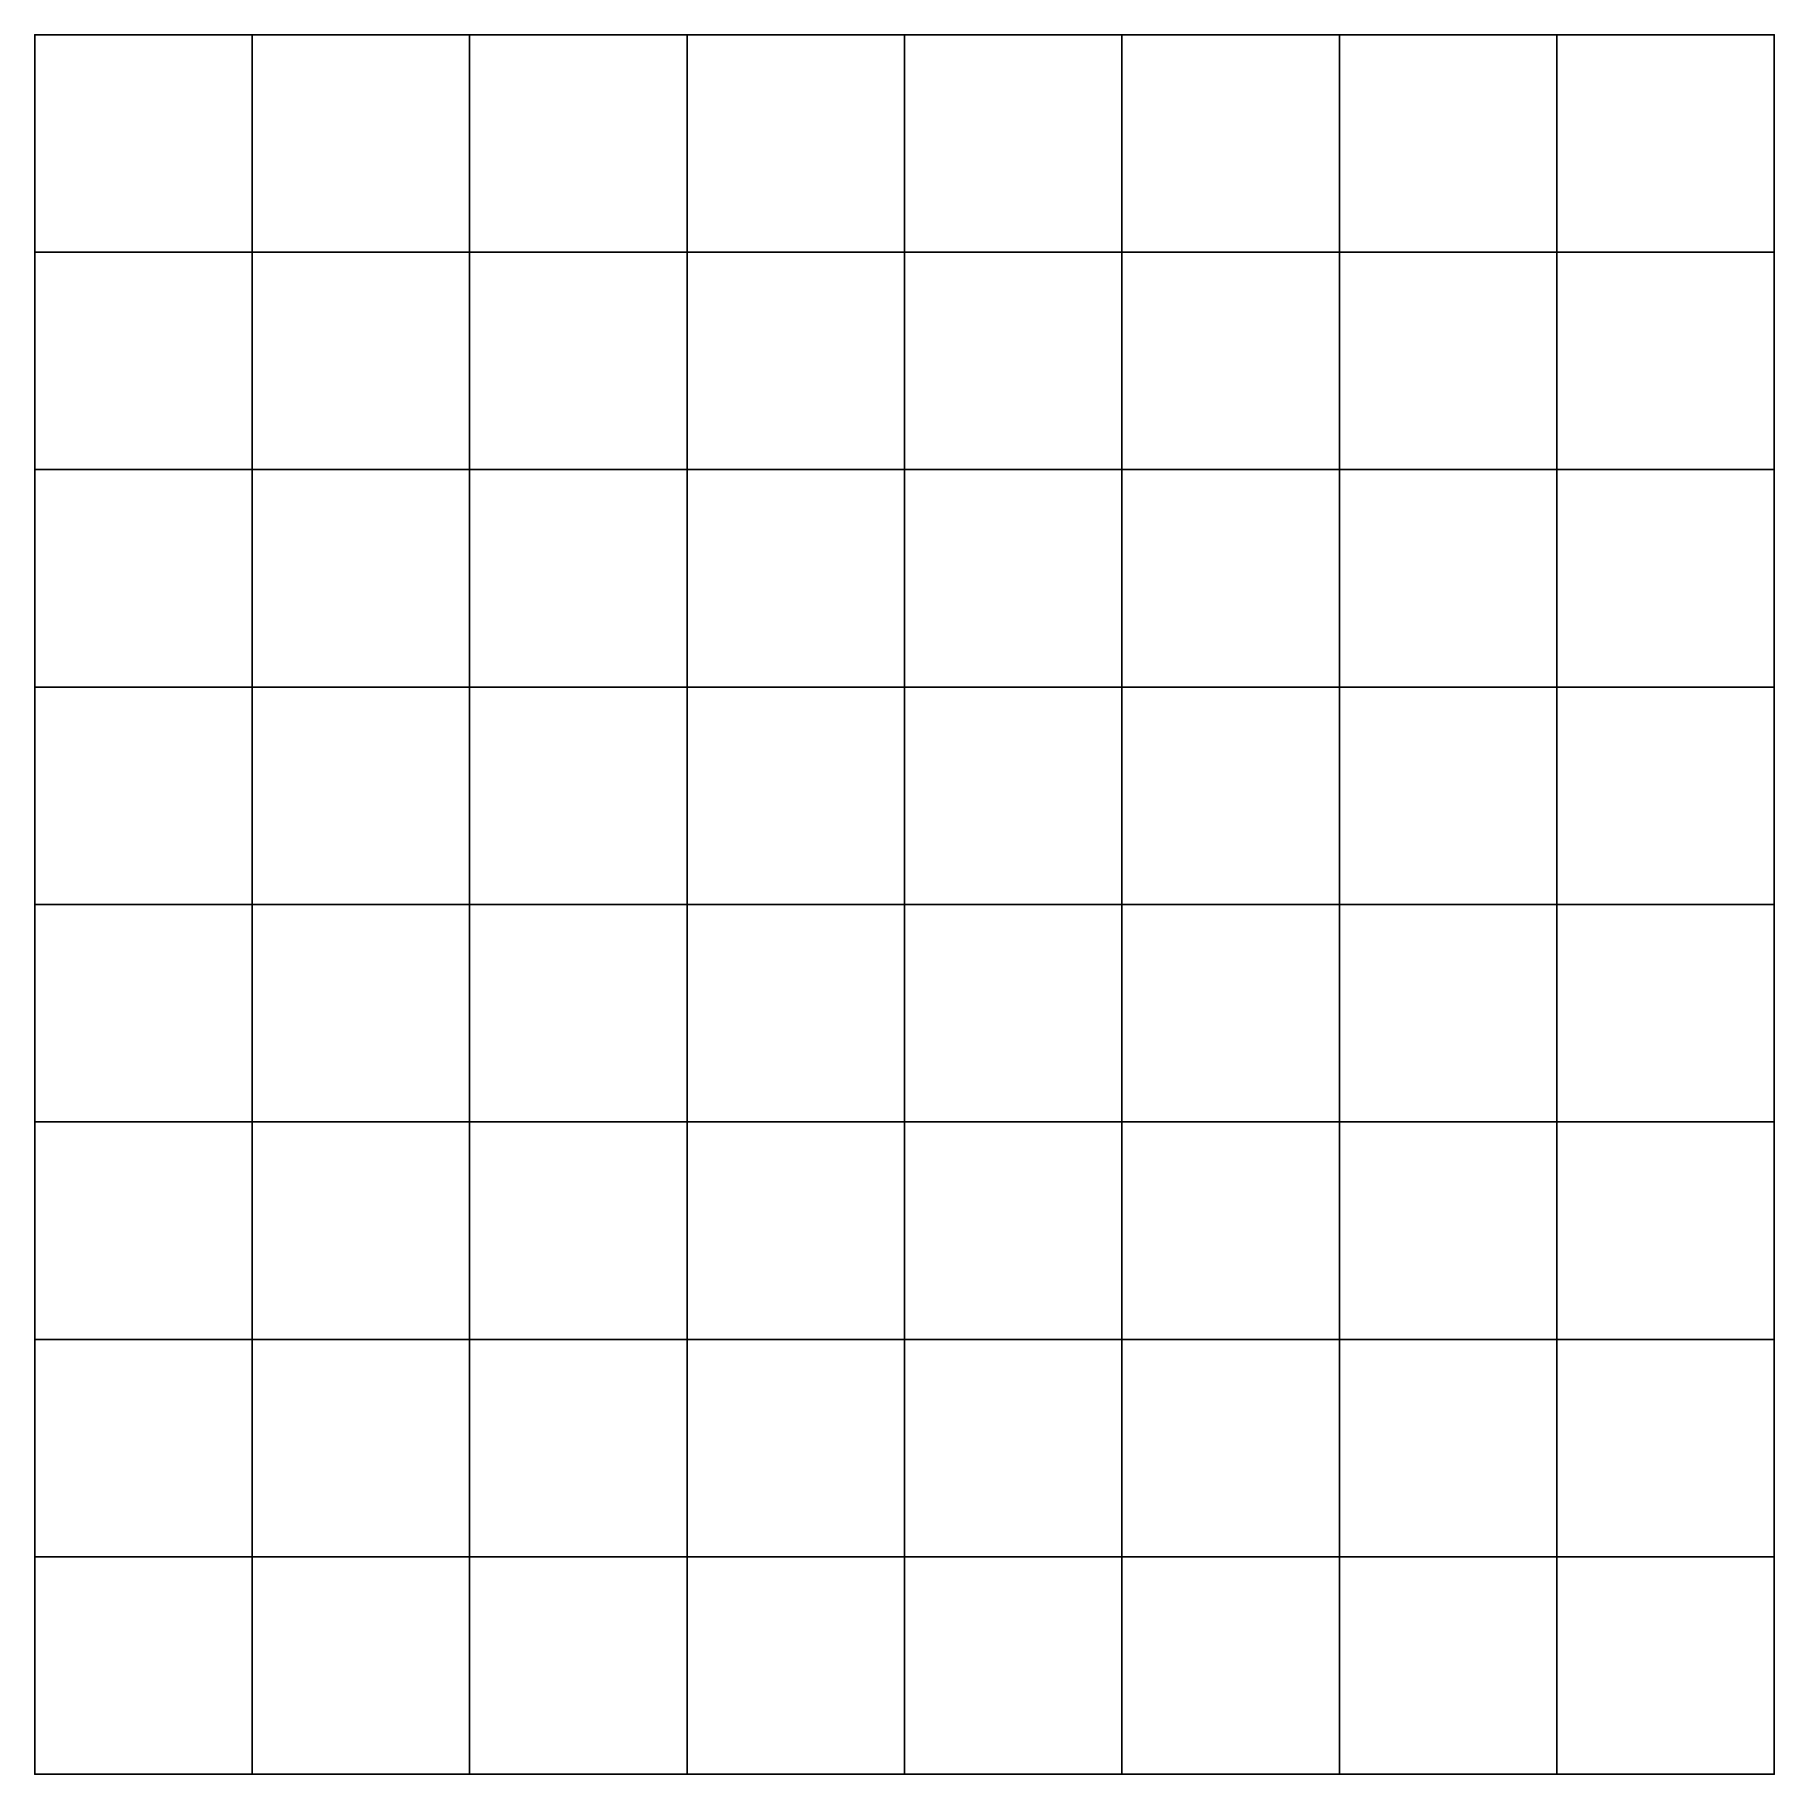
# Model space of a CAD drawing. Header units: millimetres. Extents: x 0 to 500, y 0 to 500.
import ezdxf

# ---------------------------------------------------------------- set-up
doc = ezdxf.new("R2010")
doc.units = ezdxf.units.MM
for name, color, linetype in [('grupo1', 1, 'Continuous'), ('grupo2', 2, 'Continuous'), ('grupo3', 3, 'Continuous'), ('grupo4', 4, 'Continuous'), ('laje', 7, 'Continuous')]:
    doc.layers.add(name, color=color, linetype=linetype)

msp = doc.modelspace()

# ---------------------------------------------------------------- linework, layer by layer
for p, q in [((0, 0), (0, 500)), ((0, 500), (500, 500)), ((500, 500), (500, 0)), ((500, 0), (0, 0))]:
    msp.add_line(p, q)
at = {"layer": 'grupo1'}
for points in [[(0, 437.5), (0, 500), (0, 500, 65), (0, 437.5, 65)], [(0, 437.5, 65), (0, 500, 65), (0, 500, 130), (0, 437.5, 130)], [(0, 437.5, 130), (0, 500, 130), (0, 500, 195), (0, 437.5, 195)], [(0, 437.5, 195), (0, 500, 195), (0, 500, 260), (0, 437.5, 260)], [(0, 375), (0, 437.5), (0, 437.5, 65), (0, 375, 65)], [(0, 375, 65), (0, 437.5, 65), (0, 437.5, 130), (0, 375, 130)], [(0, 375, 130), (0, 437.5, 130), (0, 437.5, 195), (0, 375, 195)], [(0, 375, 195), (0, 437.5, 195), (0, 437.5, 260), (0, 375, 260)], [(0, 312.5), (0, 375), (0, 375, 65), (0, 312.5, 65)], [(0, 312.5, 65), (0, 375, 65), (0, 375, 130), (0, 312.5, 130)], [(0, 312.5, 130), (0, 375, 130), (0, 375, 195), (0, 312.5, 195)], [(0, 312.5, 195), (0, 375, 195), (0, 375, 260), (0, 312.5, 260)], [(0, 250), (0, 312.5), (0, 312.5, 65), (0, 250, 65)], [(0, 250, 65), (0, 312.5, 65), (0, 312.5, 130), (0, 250, 130)], [(0, 250, 130), (0, 312.5, 130), (0, 312.5, 195), (0, 250, 195)], [(0, 250, 195), (0, 312.5, 195), (0, 312.5, 260), (0, 250, 260)], [(0, 187.5), (0, 250), (0, 250, 65), (0, 187.5, 65)], [(0, 187.5, 65), (0, 250, 65), (0, 250, 130), (0, 187.5, 130)], [(0, 187.5, 130), (0, 250, 130), (0, 250, 195), (0, 187.5, 195)], [(0, 187.5, 195), (0, 250, 195), (0, 250, 260), (0, 187.5, 260)], [(0, 125), (0, 187.5), (0, 187.5, 65), (0, 125, 65)], [(0, 125, 65), (0, 187.5, 65), (0, 187.5, 130), (0, 125, 130)], [(0, 125, 130), (0, 187.5, 130), (0, 187.5, 195), (0, 125, 195)], [(0, 125, 195), (0, 187.5, 195), (0, 187.5, 260), (0, 125, 260)], [(0, 62.5), (0, 125), (0, 125, 65), (0, 62.5, 65)], [(0, 62.5, 65), (0, 125, 65), (0, 125, 130), (0, 62.5, 130)], [(0, 62.5, 130), (0, 125, 130), (0, 125, 195), (0, 62.5, 195)], [(0, 62.5, 195), (0, 125, 195), (0, 125, 260), (0, 62.5, 260)], [(0, 0), (0, 62.5), (0, 62.5, 65), (0, 0, 65)], [(0, 0, 65), (0, 62.5, 65), (0, 62.5, 130), (0, 0, 130)], [(0, 0, 130), (0, 62.5, 130), (0, 62.5, 195), (0, 0, 195)], [(0, 0, 195), (0, 62.5, 195), (0, 62.5, 260), (0, 0, 260)]]:
    msp.add_3dface(points, dxfattribs=at)
at = {"layer": 'grupo2'}
for points in [[(0, 500), (62.5, 500), (62.5, 500, 65), (0, 500, 65)], [(0, 500, 65), (62.5, 500, 65), (62.5, 500, 130), (0, 500, 130)], [(0, 500, 130), (62.5, 500, 130), (62.5, 500, 195), (0, 500, 195)], [(0, 500, 195), (62.5, 500, 195), (62.5, 500, 260), (0, 500, 260)], [(62.5, 500), (125, 500), (125, 500, 65), (62.5, 500, 65)], [(62.5, 500, 65), (125, 500, 65), (125, 500, 130), (62.5, 500, 130)], [(62.5, 500, 130), (125, 500, 130), (125, 500, 195), (62.5, 500, 195)], [(62.5, 500, 195), (125, 500, 195), (125, 500, 260), (62.5, 500, 260)], [(125, 500), (187.5, 500), (187.5, 500, 65), (125, 500, 65)], [(125, 500, 65), (187.5, 500, 65), (187.5, 500, 130), (125, 500, 130)], [(125, 500, 130), (187.5, 500, 130), (187.5, 500, 195), (125, 500, 195)], [(125, 500, 195), (187.5, 500, 195), (187.5, 500, 260), (125, 500, 260)], [(187.5, 500), (250, 500), (250, 500, 65), (187.5, 500, 65)], [(187.5, 500, 65), (250, 500, 65), (250, 500, 130), (187.5, 500, 130)], [(187.5, 500, 130), (250, 500, 130), (250, 500, 195), (187.5, 500, 195)], [(187.5, 500, 195), (250, 500, 195), (250, 500, 260), (187.5, 500, 260)], [(250, 500), (312.5, 500), (312.5, 500, 65), (250, 500, 65)], [(250, 500, 65), (312.5, 500, 65), (312.5, 500, 130), (250, 500, 130)], [(250, 500, 130), (312.5, 500, 130), (312.5, 500, 195), (250, 500, 195)], [(250, 500, 195), (312.5, 500, 195), (312.5, 500, 260), (250, 500, 260)], [(312.5, 500), (375, 500), (375, 500, 65), (312.5, 500, 65)], [(312.5, 500, 65), (375, 500, 65), (375, 500, 130), (312.5, 500, 130)], [(312.5, 500, 130), (375, 500, 130), (375, 500, 195), (312.5, 500, 195)], [(312.5, 500, 195), (375, 500, 195), (375, 500, 260), (312.5, 500, 260)], [(375, 500), (437.5, 500), (437.5, 500, 65), (375, 500, 65)], [(375, 500, 65), (437.5, 500, 65), (437.5, 500, 130), (375, 500, 130)], [(375, 500, 130), (437.5, 500, 130), (437.5, 500, 195), (375, 500, 195)], [(375, 500, 195), (437.5, 500, 195), (437.5, 500, 260), (375, 500, 260)], [(437.5, 500), (500, 500), (500, 500, 65), (437.5, 500, 65)], [(437.5, 500, 65), (500, 500, 65), (500, 500, 130), (437.5, 500, 130)], [(437.5, 500, 130), (500, 500, 130), (500, 500, 195), (437.5, 500, 195)], [(437.5, 500, 195), (500, 500, 195), (500, 500, 260), (437.5, 500, 260)]]:
    msp.add_3dface(points, dxfattribs=at)
at = {"layer": 'grupo3'}
for points in [[(500, 500), (500, 437.5), (500, 437.5, 65), (500, 500, 65)], [(500, 500, 65), (500, 437.5, 65), (500, 437.5, 130), (500, 500, 130)], [(500, 500, 130), (500, 437.5, 130), (500, 437.5, 195), (500, 500, 195)], [(500, 500, 195), (500, 437.5, 195), (500, 437.5, 260), (500, 500, 260)], [(500, 437.5), (500, 375), (500, 375, 65), (500, 437.5, 65)], [(500, 437.5, 65), (500, 375, 65), (500, 375, 130), (500, 437.5, 130)], [(500, 437.5, 130), (500, 375, 130), (500, 375, 195), (500, 437.5, 195)], [(500, 437.5, 195), (500, 375, 195), (500, 375, 260), (500, 437.5, 260)], [(500, 375), (500, 312.5), (500, 312.5, 65), (500, 375, 65)], [(500, 375, 65), (500, 312.5, 65), (500, 312.5, 130), (500, 375, 130)], [(500, 375, 130), (500, 312.5, 130), (500, 312.5, 195), (500, 375, 195)], [(500, 375, 195), (500, 312.5, 195), (500, 312.5, 260), (500, 375, 260)], [(500, 312.5), (500, 250), (500, 250, 65), (500, 312.5, 65)], [(500, 312.5, 65), (500, 250, 65), (500, 250, 130), (500, 312.5, 130)], [(500, 312.5, 130), (500, 250, 130), (500, 250, 195), (500, 312.5, 195)], [(500, 312.5, 195), (500, 250, 195), (500, 250, 260), (500, 312.5, 260)], [(500, 250), (500, 187.5), (500, 187.5, 65), (500, 250, 65)], [(500, 250, 65), (500, 187.5, 65), (500, 187.5, 130), (500, 250, 130)], [(500, 250, 130), (500, 187.5, 130), (500, 187.5, 195), (500, 250, 195)], [(500, 250, 195), (500, 187.5, 195), (500, 187.5, 260), (500, 250, 260)], [(500, 187.5), (500, 125), (500, 125, 65), (500, 187.5, 65)], [(500, 187.5, 65), (500, 125, 65), (500, 125, 130), (500, 187.5, 130)], [(500, 187.5, 130), (500, 125, 130), (500, 125, 195), (500, 187.5, 195)], [(500, 187.5, 195), (500, 125, 195), (500, 125, 260), (500, 187.5, 260)], [(500, 125), (500, 62.5), (500, 62.5, 65), (500, 125, 65)], [(500, 125, 65), (500, 62.5, 65), (500, 62.5, 130), (500, 125, 130)], [(500, 125, 130), (500, 62.5, 130), (500, 62.5, 195), (500, 125, 195)], [(500, 125, 195), (500, 62.5, 195), (500, 62.5, 260), (500, 125, 260)], [(500, 62.5), (500, 0), (500, 0, 65), (500, 62.5, 65)], [(500, 62.5, 65), (500, 0, 65), (500, 0, 130), (500, 62.5, 130)], [(500, 62.5, 130), (500, 0, 130), (500, 0, 195), (500, 62.5, 195)], [(500, 62.5, 195), (500, 0, 195), (500, 0, 260), (500, 62.5, 260)]]:
    msp.add_3dface(points, dxfattribs=at)
at = {"layer": 'grupo4'}
for points in [[(62.5, 0), (0, 0), (0, 0, 65), (62.5, 0, 65)], [(62.5, 0, 65), (0, 0, 65), (0, 0, 130), (62.5, 0, 130)], [(62.5, 0, 130), (0, 0, 130), (0, 0, 195), (62.5, 0, 195)], [(62.5, 0, 195), (0, 0, 195), (0, 0, 260), (62.5, 0, 260)], [(125, 0), (62.5, 0), (62.5, 0, 65), (125, 0, 65)], [(125, 0, 65), (62.5, 0, 65), (62.5, 0, 130), (125, 0, 130)], [(125, 0, 130), (62.5, 0, 130), (62.5, 0, 195), (125, 0, 195)], [(125, 0, 195), (62.5, 0, 195), (62.5, 0, 260), (125, 0, 260)], [(187.5, 0), (125, 0), (125, 0, 65), (187.5, 0, 65)], [(187.5, 0, 65), (125, 0, 65), (125, 0, 130), (187.5, 0, 130)], [(187.5, 0, 130), (125, 0, 130), (125, 0, 195), (187.5, 0, 195)], [(187.5, 0, 195), (125, 0, 195), (125, 0, 260), (187.5, 0, 260)], [(250, 0), (187.5, 0), (187.5, 0, 65), (250, 0, 65)], [(250, 0, 65), (187.5, 0, 65), (187.5, 0, 130), (250, 0, 130)], [(250, 0, 130), (187.5, 0, 130), (187.5, 0, 195), (250, 0, 195)], [(250, 0, 195), (187.5, 0, 195), (187.5, 0, 260), (250, 0, 260)], [(312.5, 0), (250, 0), (250, 0, 65), (312.5, 0, 65)], [(312.5, 0, 65), (250, 0, 65), (250, 0, 130), (312.5, 0, 130)], [(312.5, 0, 130), (250, 0, 130), (250, 0, 195), (312.5, 0, 195)], [(312.5, 0, 195), (250, 0, 195), (250, 0, 260), (312.5, 0, 260)], [(375, 0), (312.5, 0), (312.5, 0, 65), (375, 0, 65)], [(375, 0, 65), (312.5, 0, 65), (312.5, 0, 130), (375, 0, 130)], [(375, 0, 130), (312.5, 0, 130), (312.5, 0, 195), (375, 0, 195)], [(375, 0, 195), (312.5, 0, 195), (312.5, 0, 260), (375, 0, 260)], [(437.5, 0), (375, 0), (375, 0, 65), (437.5, 0, 65)], [(437.5, 0, 65), (375, 0, 65), (375, 0, 130), (437.5, 0, 130)], [(437.5, 0, 130), (375, 0, 130), (375, 0, 195), (437.5, 0, 195)], [(437.5, 0, 195), (375, 0, 195), (375, 0, 260), (437.5, 0, 260)], [(500, 0), (437.5, 0), (437.5, 0, 65), (500, 0, 65)], [(500, 0, 65), (437.5, 0, 65), (437.5, 0, 130), (500, 0, 130)], [(500, 0, 130), (437.5, 0, 130), (437.5, 0, 195), (500, 0, 195)], [(500, 0, 195), (437.5, 0, 195), (437.5, 0, 260), (500, 0, 260)]]:
    msp.add_3dface(points, dxfattribs=at)
at = {"layer": 'laje'}
for points in [[(0, 437.5, 260), (62.5, 437.5, 260), (62.5, 500, 260), (0, 500, 260)], [(62.5, 437.5, 260), (125, 437.5, 260), (125, 500, 260), (62.5, 500, 260)], [(125, 437.5, 260), (187.5, 437.5, 260), (187.5, 500, 260), (125, 500, 260)], [(187.5, 437.5, 260), (250, 437.5, 260), (250, 500, 260), (187.5, 500, 260)], [(250, 437.5, 260), (312.5, 437.5, 260), (312.5, 500, 260), (250, 500, 260)], [(312.5, 437.5, 260), (375, 437.5, 260), (375, 500, 260), (312.5, 500, 260)], [(375, 437.5, 260), (437.5, 437.5, 260), (437.5, 500, 260), (375, 500, 260)], [(437.5, 437.5, 260), (500, 437.5, 260), (500, 500, 260), (437.5, 500, 260)], [(0, 375, 260), (62.5, 375, 260), (62.5, 437.5, 260), (0, 437.5, 260)], [(62.5, 375, 260), (125, 375, 260), (125, 437.5, 260), (62.5, 437.5, 260)], [(125, 375, 260), (187.5, 375, 260), (187.5, 437.5, 260), (125, 437.5, 260)], [(187.5, 375, 260), (250, 375, 260), (250, 437.5, 260), (187.5, 437.5, 260)], [(250, 375, 260), (312.5, 375, 260), (312.5, 437.5, 260), (250, 437.5, 260)], [(312.5, 375, 260), (375, 375, 260), (375, 437.5, 260), (312.5, 437.5, 260)], [(375, 375, 260), (437.5, 375, 260), (437.5, 437.5, 260), (375, 437.5, 260)], [(437.5, 375, 260), (500, 375, 260), (500, 437.5, 260), (437.5, 437.5, 260)], [(0, 312.5, 260), (62.5, 312.5, 260), (62.5, 375, 260), (0, 375, 260)], [(62.5, 312.5, 260), (125, 312.5, 260), (125, 375, 260), (62.5, 375, 260)], [(125, 312.5, 260), (187.5, 312.5, 260), (187.5, 375, 260), (125, 375, 260)], [(187.5, 312.5, 260), (250, 312.5, 260), (250, 375, 260), (187.5, 375, 260)], [(250, 312.5, 260), (312.5, 312.5, 260), (312.5, 375, 260), (250, 375, 260)], [(312.5, 312.5, 260), (375, 312.5, 260), (375, 375, 260), (312.5, 375, 260)], [(375, 312.5, 260), (437.5, 312.5, 260), (437.5, 375, 260), (375, 375, 260)], [(437.5, 312.5, 260), (500, 312.5, 260), (500, 375, 260), (437.5, 375, 260)], [(0, 250, 260), (62.5, 250, 260), (62.5, 312.5, 260), (0, 312.5, 260)], [(62.5, 250, 260), (125, 250, 260), (125, 312.5, 260), (62.5, 312.5, 260)], [(125, 250, 260), (187.5, 250, 260), (187.5, 312.5, 260), (125, 312.5, 260)], [(187.5, 250, 260), (250, 250, 260), (250, 312.5, 260), (187.5, 312.5, 260)], [(250, 250, 260), (312.5, 250, 260), (312.5, 312.5, 260), (250, 312.5, 260)], [(312.5, 250, 260), (375, 250, 260), (375, 312.5, 260), (312.5, 312.5, 260)], [(375, 250, 260), (437.5, 250, 260), (437.5, 312.5, 260), (375, 312.5, 260)], [(437.5, 250, 260), (500, 250, 260), (500, 312.5, 260), (437.5, 312.5, 260)], [(0, 187.5, 260), (62.5, 187.5, 260), (62.5, 250, 260), (0, 250, 260)], [(62.5, 187.5, 260), (125, 187.5, 260), (125, 250, 260), (62.5, 250, 260)], [(125, 187.5, 260), (187.5, 187.5, 260), (187.5, 250, 260), (125, 250, 260)], [(187.5, 187.5, 260), (250, 187.5, 260), (250, 250, 260), (187.5, 250, 260)], [(250, 187.5, 260), (312.5, 187.5, 260), (312.5, 250, 260), (250, 250, 260)], [(312.5, 187.5, 260), (375, 187.5, 260), (375, 250, 260), (312.5, 250, 260)], [(375, 187.5, 260), (437.5, 187.5, 260), (437.5, 250, 260), (375, 250, 260)], [(437.5, 187.5, 260), (500, 187.5, 260), (500, 250, 260), (437.5, 250, 260)], [(0, 125, 260), (62.5, 125, 260), (62.5, 187.5, 260), (0, 187.5, 260)], [(62.5, 125, 260), (125, 125, 260), (125, 187.5, 260), (62.5, 187.5, 260)], [(125, 125, 260), (187.5, 125, 260), (187.5, 187.5, 260), (125, 187.5, 260)], [(187.5, 125, 260), (250, 125, 260), (250, 187.5, 260), (187.5, 187.5, 260)], [(250, 125, 260), (312.5, 125, 260), (312.5, 187.5, 260), (250, 187.5, 260)], [(312.5, 125, 260), (375, 125, 260), (375, 187.5, 260), (312.5, 187.5, 260)], [(375, 125, 260), (437.5, 125, 260), (437.5, 187.5, 260), (375, 187.5, 260)], [(437.5, 125, 260), (500, 125, 260), (500, 187.5, 260), (437.5, 187.5, 260)], [(0, 62.5, 260), (62.5, 62.5, 260), (62.5, 125, 260), (0, 125, 260)], [(62.5, 62.5, 260), (125, 62.5, 260), (125, 125, 260), (62.5, 125, 260)], [(125, 62.5, 260), (187.5, 62.5, 260), (187.5, 125, 260), (125, 125, 260)], [(187.5, 62.5, 260), (250, 62.5, 260), (250, 125, 260), (187.5, 125, 260)], [(250, 62.5, 260), (312.5, 62.5, 260), (312.5, 125, 260), (250, 125, 260)], [(312.5, 62.5, 260), (375, 62.5, 260), (375, 125, 260), (312.5, 125, 260)], [(375, 62.5, 260), (437.5, 62.5, 260), (437.5, 125, 260), (375, 125, 260)], [(437.5, 62.5, 260), (500, 62.5, 260), (500, 125, 260), (437.5, 125, 260)], [(0, 0, 260), (62.5, 0, 260), (62.5, 62.5, 260), (0, 62.5, 260)], [(62.5, 0, 260), (125, 0, 260), (125, 62.5, 260), (62.5, 62.5, 260)], [(125, 0, 260), (187.5, 0, 260), (187.5, 62.5, 260), (125, 62.5, 260)], [(187.5, 0, 260), (250, 0, 260), (250, 62.5, 260), (187.5, 62.5, 260)], [(250, 0, 260), (312.5, 0, 260), (312.5, 62.5, 260), (250, 62.5, 260)], [(312.5, 0, 260), (375, 0, 260), (375, 62.5, 260), (312.5, 62.5, 260)], [(375, 0, 260), (437.5, 0, 260), (437.5, 62.5, 260), (375, 62.5, 260)], [(437.5, 0, 260), (500, 0, 260), (500, 62.5, 260), (437.5, 62.5, 260)]]:
    msp.add_3dface(points, dxfattribs=at)

doc.saveas('drawing.dxf')
